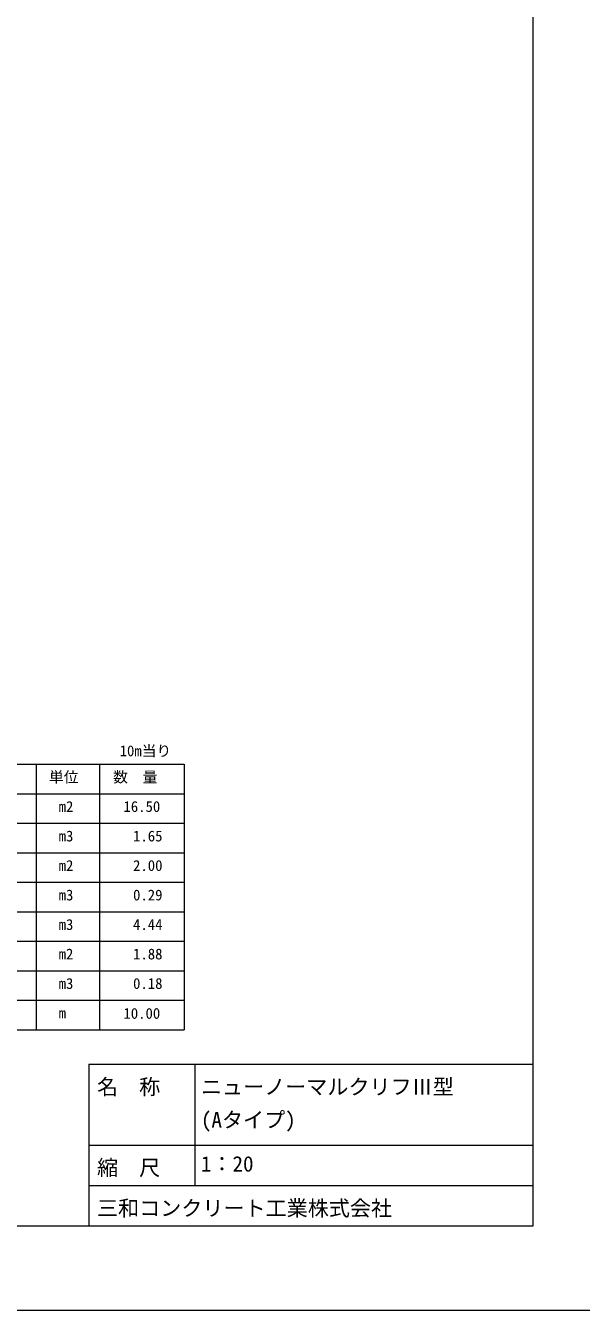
# Model space of a CAD drawing. Units: millimetres, scale not verified. Extents: x -252 to 252048, y 18866 to 78266.
# Drawn here: x 69516 to 82698, y 18866 to 49356 of the extents above; entities that cross this region are included whole.
import ezdxf
from ezdxf.enums import TextEntityAlignment as Align

# ---------------------------------------------------------------- set-up
doc = ezdxf.new("R2010")
doc.units = ezdxf.units.MM
doc.header["$LTSCALE"] = 300
for name, color, linetype, lineweight in [('D-MTR-FRAM', 7, 'Continuous', 18), ('D-TTL(外枠）', 2, 'Continuous', 18), ('DEFPOINTS_3', 7, 'Continuous', 18)]:
    doc.layers.add(name, color=color, linetype=linetype, lineweight=lineweight)
doc.layers.add('D-MTR-TXT', color=1, linetype='Continuous')
doc.layers.add('D-TTL-TXT（文字）', color=1, linetype='Continuous')
doc.styles.add('ＭＳ ゴシック', font='')
doc.styles.get('ＭＳ ゴシック').set_extended_font_data('MS Gothic')

msp = doc.modelspace()

# ---------------------------------------------------------------- linework, layer by layer
at = {"layer": 'D-MTR-FRAM'}
for p, q in [((53772.7, 31826.3), (73272.7, 31826.3)), ((69772.7, 25526.3), (69772.7, 31826.3)), ((71272.7, 25526.3), (71272.7, 31826.3)), ((71272.7, 25526.3), (71272.7, 31826.3)), ((73272.7, 31826.3), (73272.7, 25526.3)), ((53772.7, 31126.3), (73272.7, 31126.3)), ((53772.7, 30426.3), (73272.7, 30426.3)), ((53772.7, 29726.3), (73272.7, 29726.3)), ((53772.7, 29026.3), (73272.7, 29026.3)), ((53772.7, 28326.3), (73272.7, 28326.3)), ((53772.7, 27626.3), (73272.7, 27626.3)), ((53772.7, 26926.3), (73272.7, 26926.3)), ((53772.7, 26226.3), (73272.7, 26226.3)), ((53772.7, 25526.3), (73272.7, 25526.3))]:
    msp.add_line(p, q, dxfattribs=at)
at = {"layer": 'D-TTL(外枠）'}
for p, q in [((81548.2, 76266.3), (81548.2, 20866.3)), ((71014.7, 24706.3), (81548.2, 24706.3)), ((71014.7, 24706.3), (71014.7, 20866.3)), ((73525.8, 24706.3), (73525.8, 21826.3)), ((71014.7, 22786.3), (81548.2, 22786.3)), ((71014.7, 21826.3), (81548.2, 21826.3)), ((81548.2, 20866.3), (2048.2, 20866.3))]:
    msp.add_line(p, q, dxfattribs=at)
at = {"layer": 'DEFPOINTS_3'}
msp.add_line((-251.8, 18866.3), (83848.2, 18866.3), dxfattribs=at)

# ---------------------------------------------------------------- texts
at = {"layer": 'D-MTR-TXT', "style": 'ＭＳ ゴシック'}
for s, p in [('10m当り', (71744.8, 31939.7)), ('単位', (70067.8, 31317.7)), ('数\u3000量', (71590.4, 31317.7)), ('m2', (70297.7, 30617.7)), ('16.50', (71835.6, 30617.7)), ('m3', (70297.7, 29917.7)), ('1.65', (72063, 29917.7)), ('m2', (70297.7, 29217.7)), ('2.00', (72063, 29217.7)), ('m3', (70297.7, 28517.7)), ('0.29', (72063, 28517.7)), ('m3', (70297.7, 27817.7)), ('4.44', (72063, 27817.7)), ('m2', (70297.7, 27117.7)), ('1.88', (72063, 27117.7)), ('m3', (70297.7, 26417.7)), ('0.18', (72063, 26417.7)), ('m', (70297.7, 25717.7)), ('10.00', (71835.6, 25708.7))]:
    msp.add_text(s, height=256.6, dxfattribs=at).set_placement(p, align=Align.BOTTOM_LEFT)
at = {"layer": 'D-TTL-TXT（文字）', "style": 'ＭＳ ゴシック'}
for s, p in [('名\u3000称', (71207.8, 23877.6)), ('ニューノーマルクリフⅢ型', (73673.5, 23877.6)), ('(Aタイプ)', (73673.5, 23094.6)), ('縮\u3000尺', (71207.8, 21957.6)), ('1：20', (73673.5, 22049)), ('三和コンクリート工業株式会社', (71207.8, 20997.6))]:
    msp.add_text(s, height=366.6, dxfattribs=at).set_placement(p, align=Align.BOTTOM_LEFT)

doc.saveas('drawing.dxf')
